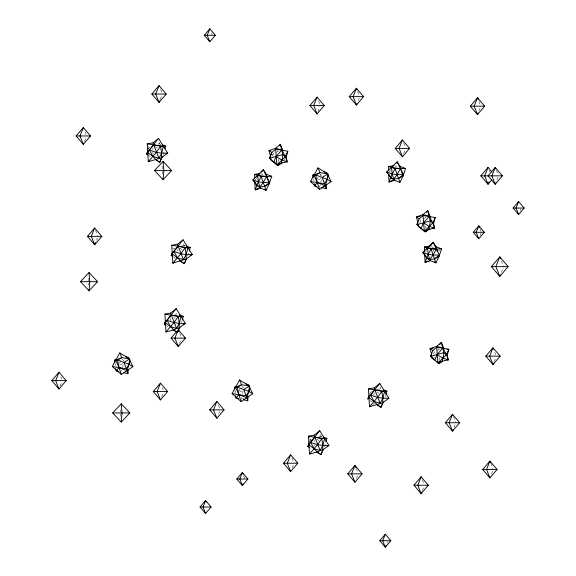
<?xml version="1.0" encoding="UTF-8"?>
<svg xmlns="http://www.w3.org/2000/svg" width="576" height="576" viewBox="0 0 576 576"><rect width="100%" height="100%" fill="white"/><g stroke="black" fill="none" stroke-linecap="round" stroke-linejoin="round"><path stroke-width="0.43" stroke-dasharray="2.88 2.16" d="M152.878 149.659L152.928 147.953M170.496 320.76L170.568 318.197M177.408 251.064L177.458 249.358M314.064 441.965L314.114 440.258M374.054 395.561L374.126 392.998M278.186 162.216L278.309 158.846M425.592 228.535L425.678 226.008M439.236 360.252L439.33 357.732M88.337 280.843L88.538 278.352M120.578 412.121L120.787 409.63M162.468 168.876L162.677 166.385M115.308 365.45L115.452 363.694M235.267 390.787L235.044 393.43L234.756 390.758M313.517 180.461L313.661 178.697M433.462 251.633L433.786 249.898M122.58 367.38L123.271 364.09M242.568 393.653L243.086 391.183M320.789 182.383L321.653 178.272L318.074 179.856M121.601 371.304L122.026 369.785M241.2 399.161L241.625 397.642M320.234 184.795L319.594 187.07L322.819 186.286M163.195 154.627L164.462 150.358M187.733 256.032L189.245 250.906M181.598 322.308L182.102 320.602M324.389 446.933L325.649 442.663M385.157 397.116L385.661 395.402M148.55 149.126L149.098 147.535L148.363 146.066M309.737 441.432L310.284 439.841L311.846 438.984M148.478 149.177L149.098 147.535M309.665 441.49L310.284 439.841L309.557 438.372M272.448 156.247L273.334 153.9L276.17 152.431M419.854 222.566L420.739 220.226L423.576 218.75M433.498 354.283L434.383 351.943L437.22 350.467M84.528 141.307L86.357 136.721M96.48 240.199L97.394 237.91M160.258 99.382L162.086 94.802M60.221 385.978L62.05 381.398M179.46 343.476L181.282 338.89M161.698 396.886L163.519 392.299M317.988 111.643L320.119 106.294M218.693 413.676L219.607 411.379M358.236 100.462L359.15 98.172M403.646 153.727L405.166 149.911M292.169 467.813L293.386 464.753M479.009 110.765L480.528 106.942M356.45 478.418L357.674 475.366M497.038 179.676L497.952 177.386M480.067 235.555L481.039 233.122M386.914 543.146L387.562 541.526M520.25 210.492L520.898 208.872M501.401 272.347L503.352 267.451M422.366 490.572L424.195 485.993M454.025 427.313L455.242 424.253M494.208 361.512L496.037 356.926M491.436 474.062L492.653 471.002M255.492 180.094L256.572 177.696M389.347 172.231L390.42 169.834M425.707 251.842L426.42 250.243M119.506 363.19L120.564 360.9M317.354 178.956L318.067 177.437M238.961 391.046L240.379 388.001M284.227 160.121L285.012 158.803M271.894 154.922L273.334 153.9M373.104 404.352L374.537 403.38M438.408 250.92L439.682 250.085M175.19 248.083L173.628 248.94L172.901 247.471M373.421 390.866L370.296 392.58L369.677 394.229L370.296 392.58L369.202 390.384M276.876 152.064L278.294 151.322L277.402 150.242M424.282 218.383L425.7 217.649L424.807 216.569M437.933 350.1L439.351 349.366L438.451 348.286M119.866 364.846L122.731 363.586M239.681 391.939L243.259 390.362M157.673 144.137L159.235 143.719L160.855 144.31M182.21 245.542L183.766 245.124L185.393 245.714M174.535 314.59L176.875 313.97L176.645 312.199M377.316 389.606L380.434 388.771L381.83 389.635M318.866 436.45L320.422 436.032L322.049 436.622M242.006 398.966L243.619 398.57M433.656 357.905L435.283 357.617M394.402 165.586L396.626 166.889M431.143 246.427L433.368 247.73M260.546 173.448L262.771 174.751M155.282 146.75L157.572 148.104M179.82 248.155L182.11 249.516M377.251 392.249L378.778 393.156M173.686 317.448L175.212 318.355M316.476 439.056L318.766 440.417M160.625 144.583L159.235 143.719L158.89 141.07M185.162 245.988L183.766 245.124L183.427 242.474M321.811 436.896L320.422 436.032L320.083 433.375M148.853 155.52L150.343 156.456M173.39 256.925L175.63 258.329M370.058 400.565L372.298 401.976M166.493 325.764L167.99 326.7M320.472 174.211L321.739 175.392M242.078 386.302L243.979 388.073M122.263 359.208L124.164 360.979M479.009 101.599L480.528 105.415M496.433 170.51L498.262 175.09M489.247 170.51L489.859 172.037M501.401 260.921L503.352 265.817M480.067 229.068L481.039 231.502M494.82 352.339L495.734 354.636M403.646 143.035L405.475 147.622M357.624 91.296L359.453 95.882M490.831 463.363L492.962 468.713M453.42 416.614L455.551 421.963M318.593 100.951L320.119 104.767M422.366 479.88L423.893 483.696M211.428 32.854L212.069 34.474M356.148 468.49L357.977 473.076M160.56 89.453L161.777 92.506M291.859 457.877L293.688 462.463M218.39 405.266L219.917 409.09M243.655 475.769L244.62 478.202M179.762 333.547L180.979 336.6M85.14 132.142L86.054 134.431M162.302 387.72L163.217 390.01M95.566 230.27L97.697 235.62M60.833 376.812L61.747 379.102M320.141 174.398L320.746 175.946M380.21 387L380.434 388.771M162.403 171.367L162.677 174.686M120.578 413.777L120.787 416.268M88.402 283.334L88.538 284.99M314.086 444.542L314.208 446.285M152.892 152.237L153.022 153.979"/><path stroke-width="0.86" d="M123.84 372.665L127.937 373.666L128.268 369.389M243.655 399.758L247.752 400.759L248.083 396.482M321.235 187.474L326.146 188.669L326.477 184.392M89.021 290.801L89.77 281.671L89.021 272.542L80.446 281.671L89.021 290.801L97.596 281.671L89.021 272.542M121.262 422.078L122.011 412.949L121.262 403.819L112.687 412.949L121.262 422.078L129.838 412.949L121.262 403.819M163.08 179.669L163.836 170.539L163.08 161.402L154.505 170.539L163.08 179.669L171.662 170.539L163.08 161.402M114.847 362.779L114.552 360.115L115.754 360.173L121.853 357.66L129.614 358.934L130.01 360.799L132.912 366.66L121.255 374.465L112.262 366.502L119.765 352.886L129.614 358.934L129.017 364.349L127.037 370.685L127.937 373.666M234.662 389.873L234.367 387.209L235.57 387.266L241.668 384.754L249.43 386.028L249.826 387.9L252.727 393.761L241.07 401.566L232.078 393.595L239.58 379.98L249.43 386.028L248.832 391.442L246.852 397.778L247.752 400.759M323.791 171.677L326.743 172.49L331.121 181.67L319.464 189.475L310.471 181.505L317.974 167.89L327.816 173.938L327.226 179.352L325.246 185.688L326.146 188.669M389.03 174.55L390.629 177.444L393.797 179.057L398.52 178.531L403.099 175.831L403.38 174.629L397.181 161.813L386.712 172.008L390.629 177.444L394.538 180.274L399.91 182.484L403.099 175.831L405.583 168.422L400.082 166.37L397.181 161.813L396.259 163.066M182.354 319.745L183.37 316.332L181.051 316.562L179.258 323.388L176.573 328.478L173.758 329.947L165.96 331.978L164.909 314.114L170.69 313.056L176.191 308.664L185.364 323.41L179.143 327.917L176.573 328.478L170.554 326.657L165.096 322.546L176.191 308.664M325.901 441.806L326.916 438.394L324.598 438.624L322.805 445.45L320.126 450.54L317.311 452.009L309.506 454.039L308.462 436.176L314.237 435.118L319.738 430.726L328.91 445.471L322.69 449.978L320.126 450.54L314.1 448.718L308.642 444.607L319.738 430.726M286.164 157.37L287.784 151.243L275.76 149.119L271.85 152.467L269.503 158.292L276.876 164.93L280.966 163.181L287.244 161.813L286.164 157.37L282.838 154.577L280.346 144.396L275.587 148.277L268.963 150.674L270.454 155.938L269.503 158.292L282.838 154.577L282.168 160.2L280.966 163.181L278.064 165.578L270.972 160.157L270.763 158.465M433.57 223.697L435.19 217.57L423.166 215.446L419.256 218.786L416.909 224.611L424.282 231.25L428.371 229.507L434.65 228.139L433.57 223.697L430.243 220.896L427.752 210.715L422.993 214.596L416.362 217.001L417.859 222.264L416.909 224.611L430.243 220.896L429.574 226.519L428.371 229.507L425.47 231.905L418.37 226.476L418.169 224.791M447.214 355.414L448.841 349.286L436.81 347.162L432.907 350.503L430.56 356.328L437.926 362.974L442.022 361.224L448.294 359.856L447.214 355.414L443.894 352.613L441.396 342.432L436.644 346.32L430.013 348.718L431.51 353.981L430.56 356.328L443.894 352.613L443.225 358.236L442.022 361.224L439.114 363.622L436.666 361.606M130.01 360.799L129.017 364.349L126.338 368.705L127.037 370.685L119.095 367.632L112.262 366.502M249.826 387.9L248.832 391.442L246.154 395.806L246.852 397.778L238.91 394.726L232.078 393.595M164.966 148.644L165.722 146.081L162.482 144.9M189.245 250.906L190.26 247.493L186.199 246.01M385.913 394.553L386.928 391.133L383.681 389.952M266.227 174.233L271.735 176.285L269.251 183.701L266.062 190.346L260.683 188.143L256.774 185.306L252.864 179.878L263.333 169.675L266.227 174.233L268.358 181.31M436.082 246.78L441.583 248.832L439.099 256.248L435.917 262.894L430.538 260.69L426.629 257.854L422.719 252.425L433.188 242.222L436.082 246.78L437.321 251.474M148.111 155.052L146.614 154.116L147.859 150.826M172.642 256.457L171.151 255.521L172.39 252.23M165.751 325.296L164.254 324.36L165.499 321.07M309.298 447.358L307.807 446.422L309.046 443.131M369.058 395.87L367.819 399.161L368.654 397.346L379.75 383.465L388.922 398.218L382.702 402.725L369.518 406.778L368.474 388.915L374.256 387.857L379.75 383.465M83.311 127.555L79.963 135.958L83.311 144.36L90.497 135.958L83.311 127.555L76.133 135.958L83.311 144.36M94.651 227.974L91.303 236.383L94.651 244.786L101.837 236.383L94.651 227.974L87.473 236.383L94.651 244.786L95.566 242.496M159.041 85.63L155.693 94.039L159.041 102.442L166.219 94.039L159.041 85.63L151.855 94.039L159.041 102.442L159.646 100.915M59.004 372.226L55.656 380.628L59.004 389.038L66.19 380.628L59.004 372.226L51.826 380.628L59.004 389.038M209.808 28.8L207.223 35.287L209.808 41.774L215.352 35.287L209.808 28.8L204.264 35.287L209.808 41.774M177.934 330.487L174.895 338.126L178.243 346.536L185.422 338.126L178.243 329.724L178.848 331.25M160.481 383.134L157.126 391.536L160.481 399.938L167.659 391.536L160.481 383.134L153.295 391.536L160.481 399.938M178.848 345.002L178.243 346.536L171.058 338.126L176.58 331.661M317.074 97.128L313.726 105.53L317.074 113.94L324.252 105.53L317.074 97.128L309.895 105.53L317.074 113.94M216.871 401.45L213.523 409.853L216.871 418.255L224.05 409.853L216.871 401.45L209.686 409.853L216.871 418.255M357.019 103.522L356.407 105.048L349.229 96.646L356.407 88.236L363.593 96.646L356.407 105.048L353.059 96.646L356.407 88.236L357.019 89.77M243.007 483.876L242.359 485.503L236.815 479.016L242.359 472.529L247.903 479.016L242.359 485.503L239.774 479.016L242.359 472.529L243.007 474.149M402.43 139.975L399.082 148.385L402.43 156.787L409.608 148.385L402.43 139.975L395.244 148.385L402.43 156.787M290.642 454.824L287.294 463.226L290.642 471.629L297.828 463.226L290.642 454.824L283.464 463.226L290.642 471.629M478.094 113.054L477.482 114.588L470.304 106.178L477.482 97.776L484.668 106.178L477.482 114.588L474.134 106.178L477.482 97.776L478.094 99.302M491.897 171.979L488.03 167.45L484.682 175.853L488.03 184.262L491.897 179.734M488.945 181.966L488.03 184.262L480.852 175.853L488.03 167.45M495.821 182.736L495.216 184.262L488.03 175.853L495.216 167.45L502.394 175.853L495.216 184.262L491.868 175.853L495.216 167.45L495.821 168.977M385.294 534.226L382.709 540.713L385.294 547.2L390.838 540.713L385.294 534.226L379.757 540.713L385.294 547.2L385.942 545.58M518.63 201.571L516.046 208.058L518.63 214.546L524.174 208.058L518.63 201.571L513.094 208.058L518.63 214.546M500.429 274.795L499.781 276.422L491.414 266.638L499.781 256.846L508.14 266.638L499.781 276.422L495.878 266.638L499.781 256.846L500.429 258.48M421.15 476.82L417.802 485.23L421.15 493.632L428.335 485.23L421.15 476.82L413.971 485.23L421.15 493.632L421.762 492.106M452.506 414.324L449.158 422.726L452.506 431.129L459.684 422.726L452.506 414.324L445.327 422.726L452.506 431.129L453.11 429.602M493.603 363.038L492.991 364.565L485.813 356.162L492.991 347.753L500.177 356.162L492.991 364.565L489.643 356.162L492.991 347.753L493.603 349.286M270.454 155.938L271.85 152.467L268.963 150.674L270.634 150.343M285.725 161.662L287.244 161.813L285.372 156.607L281.858 150.005L275.976 156.586L273.78 162.05L275.378 162.302M421.186 228.377L423.382 222.905L429.257 216.324L432.778 222.926L434.65 228.139L433.123 227.981M446.774 359.698L448.294 359.856L446.429 354.643L442.908 348.048L437.033 354.629L434.83 360.094L432.022 358.193L431.82 356.508M162.526 156.161L159.826 162.288L155.498 159.646M186.718 258.329L184.363 263.693L180.029 261.058M179.827 327.168L177.466 332.532L173.138 329.897M323.374 449.23L321.019 454.594L316.685 451.958M383.386 401.976L381.031 407.333L376.697 404.698M256.925 176.897L257.645 175.298L259.819 173.909M426.78 249.444L427.493 247.846L429.674 246.456M287.784 151.243L285.372 156.607L276.876 164.93L275.587 148.277L281.858 150.005M435.19 217.57L432.778 222.926L424.282 231.25L422.993 214.596L429.257 216.324M146.614 154.116L147.449 152.302L158.544 138.42L167.724 153.166L161.503 157.673L148.32 161.726L147.269 143.87L153.05 142.812L158.544 138.42M171.151 255.521L171.986 253.706L183.082 239.825L192.254 254.57L186.034 259.078L172.85 263.138L171.806 245.275L177.581 244.217L183.082 239.825M164.254 324.36L165.096 322.546L171.317 315.122L170.69 313.056M307.807 446.422L308.642 444.607L314.863 437.184L314.237 435.118M153.05 142.812L153.677 144.871L147.449 152.302L152.914 156.413L158.933 158.227L161.618 153.144L163.404 146.311L165.722 146.081M177.581 244.217L178.207 246.283L171.986 253.706L177.444 257.818L183.47 259.632L186.149 254.549L187.942 247.723L190.26 247.493M374.256 387.857L374.875 389.923L368.654 397.346L374.119 401.458L380.138 403.279L382.817 398.189L384.61 391.363L386.928 391.133M261.475 172.188L263.333 169.675L269.532 182.498L269.251 183.701L264.665 186.401L259.949 186.926L256.774 185.306L255.182 182.419M119.765 352.886L121.853 357.66L117.49 359.971L119.095 367.632L116.165 370.872L115.697 368.604M254.779 181.699L255.197 189.878L260.683 188.143L259.949 186.926L263.21 182.498L266.58 176.537L271.735 176.285M314.064 184.363L314.374 185.875L317.297 182.635L315.698 174.982L320.062 172.663L327.816 173.938L328.219 175.81L327.226 179.352L324.547 183.715L325.246 185.688L323.626 186.084M388.67 174.65L389.052 182.016L394.538 180.274L393.797 179.057L397.066 174.629L400.435 168.674L400.082 166.37M239.58 379.98L241.668 384.754L237.305 387.065L238.91 394.726L235.98 397.966L235.512 395.698M430.862 245.369L433.188 242.222L439.387 255.046L439.099 256.248L434.52 258.941L429.797 259.466L426.629 257.854L425.03 254.966M424.634 254.239L425.052 262.426L430.538 260.69L429.797 259.466L433.066 255.038L436.435 249.084L441.583 248.832M279.245 145.757L280.346 144.396L282.967 150.624M426.65 212.076L427.752 210.715L430.373 216.95M439.754 344.477L441.396 342.432L444.024 348.667M200.038 507.002L205.582 500.515L211.126 507.002L205.582 513.49L200.038 507.002L211.126 507.002M473.234 232.308L478.778 225.821L484.322 232.308L478.778 238.795L473.234 232.308L484.322 232.308M347.753 473.839L354.931 465.43L362.11 473.839L354.931 482.242L347.753 473.839L362.11 473.839M482.731 469.476L489.917 461.074L497.095 469.476L489.917 477.878L482.731 469.476L497.095 469.476M148.32 161.726L156.312 152.352L160.632 146.268L163.404 146.311L147.269 143.87M165.96 331.978L173.952 322.603L178.272 316.519L181.051 316.562L179.654 315.698M309.506 454.039L317.498 444.665L321.818 438.581L324.598 438.624L323.208 437.76M369.518 406.778L377.51 397.404L381.838 391.32L384.61 391.363L368.474 388.915M264.694 189.194L266.062 190.346L264.665 186.401L269.532 182.498L263.21 182.498L258.336 181.814L252.864 179.878L254.138 181.087M399.91 182.484L398.52 178.531L403.38 174.629L397.066 174.629L392.191 173.952L386.712 172.008L387.994 173.225M434.542 261.742L435.917 262.894L434.52 258.941L439.387 255.046L433.066 255.038L428.191 254.362L422.719 252.425L423.994 253.634M278.064 165.578L282.096 162.468M425.47 231.905L429.502 228.787M439.114 363.622L442.476 361.03M174.283 262.166L172.85 263.138L180.842 253.764L185.162 247.68L187.942 247.723L171.806 245.275M388.584 170.582L388.519 166.514L391.493 167.436L392.947 166.507M327.816 173.938L322.178 177.408L315.698 174.982L312.761 175.118L313.049 177.782M129.614 358.934L123.97 362.405L117.49 359.971L115.754 360.173L119.095 367.632L121.255 374.465M249.43 386.028L243.785 389.498L237.305 387.065L235.57 387.266L238.91 394.726L241.07 401.566M258.199 188.554L255.197 189.878L258.336 181.814L261.266 176.551L266.58 176.537L257.645 175.298L254.671 174.384L254.729 178.445M393.552 180.022L389.052 182.016L392.191 173.952L395.114 168.689L405.583 168.422M428.054 261.101L425.052 262.426L428.191 254.362L431.114 249.098L436.435 249.084L427.493 247.846L424.519 246.924L424.598 251.806M166.212 153.655L167.724 153.166L161.618 153.144L156.312 152.352L149.429 150.127L152.914 156.413L156.118 159.703L159.826 162.288L161.503 157.673L161.618 153.144L160.632 146.268L153.677 144.871L158.933 158.227M190.742 255.06L192.254 254.57L186.149 254.549L180.842 253.764L173.959 251.532L177.444 257.818L180.655 261.108L184.363 263.693L186.034 259.078L186.149 254.549L185.162 247.68L178.207 246.283L183.47 259.632M183.103 324.144L185.364 323.41L179.258 323.388L173.952 322.603L167.069 320.371L170.554 326.657L173.758 329.947L177.466 332.532L179.143 327.917L179.258 323.388L178.272 316.519L164.909 314.114M327.398 445.961L328.91 445.471L322.805 445.45L317.498 444.665L310.615 442.433L314.1 448.718L317.311 452.009L321.019 454.594L322.69 449.978L322.805 445.45L321.818 438.581L308.462 436.176L309.19 437.645M312.761 175.118L315.122 174.622M114.552 360.115L116.914 359.611M234.367 387.209L235.944 386.878M417.204 216.828L420.552 216.158M433.368 348.041L430.013 348.718L432.907 350.503M254.671 174.384L259.711 173.585M388.519 166.514L393.559 165.715M424.519 246.924L430.402 245.995M447.041 349.351L448.841 349.286L446.429 354.643L437.926 362.974L436.644 346.32L442.908 348.048M204.264 35.287L215.352 35.287M151.855 94.039L166.219 94.039M349.229 96.646L363.593 96.646M309.895 105.53L324.252 105.53M470.304 106.178L484.668 106.178M76.133 135.958L90.497 135.958M395.244 148.385L409.608 148.385M154.505 170.539L171.662 170.539M480.852 175.853L502.394 175.853M513.094 208.058L524.174 208.058M87.473 236.383L101.837 236.383M491.414 266.638L508.14 266.638M80.446 281.671L97.596 281.671M171.058 338.126L185.422 338.126M485.813 356.162L500.177 356.162M51.826 380.628L66.19 380.628M153.295 391.536L167.659 391.536M209.686 409.853L224.05 409.853M112.687 412.949L129.838 412.949M445.327 422.726L459.684 422.726M283.464 463.226L297.828 463.226M236.815 479.016L247.903 479.016M413.971 485.23L428.335 485.23M379.757 540.713L390.838 540.713M388.922 398.218L382.817 398.189L377.51 397.404L370.634 395.179L374.119 401.458L377.323 404.748L381.031 407.333L382.702 402.725L382.817 398.189L381.838 391.32L374.875 389.923L380.138 403.279M393.797 179.057L392.191 173.952L391.493 167.436L400.435 168.674L401.026 170.266M181.051 316.562L171.317 315.122L176.573 328.478M324.598 438.624L314.863 437.184L320.126 450.54M310.471 181.505L324.547 183.715L322.178 177.408L327.226 179.352L331.121 181.67M119.095 367.632L126.338 368.705L123.97 362.405L129.017 364.349L132.912 366.66M238.91 394.726L246.154 395.806L243.785 389.498L248.832 391.442L252.727 393.761M314.374 185.875L316.987 186.473M235.98 397.966L238.594 398.563M116.165 370.872L118.778 371.47M245.398 383.767L248.35 384.581L249.53 387.23M125.582 356.674L128.534 357.48L129.715 360.137M287.244 161.813L282.168 160.2L275.976 156.586M434.65 228.139L429.574 226.519L423.382 222.905M448.294 359.856L443.225 358.236L437.033 354.629M391.493 167.436L395.114 168.689L398.52 178.531M179.309 314.856L183.37 316.332M323.669 437.213L326.916 438.394M317.974 167.89L320.062 172.663L313.963 175.183L317.297 182.635L325.246 185.688M416.362 217.001L419.256 218.786M314.532 183.773L315.259 185.4M479.419 227.448L478.778 225.821L476.194 232.308L478.778 238.795M490.522 462.6L489.917 461.074L486.569 469.476L489.917 477.878M355.846 467.726L354.931 465.43L351.583 473.839L354.931 482.242M206.23 502.135L205.582 500.515L202.997 507.002L205.582 513.49M434.52 258.941L431.114 249.098L427.493 247.846L428.191 254.362L429.797 259.466M401.616 171.857L403.099 175.831M264.665 186.401L261.266 176.551L257.645 175.298L258.336 181.814L259.949 186.926M317.297 182.635L319.464 189.475"/></g></svg>
